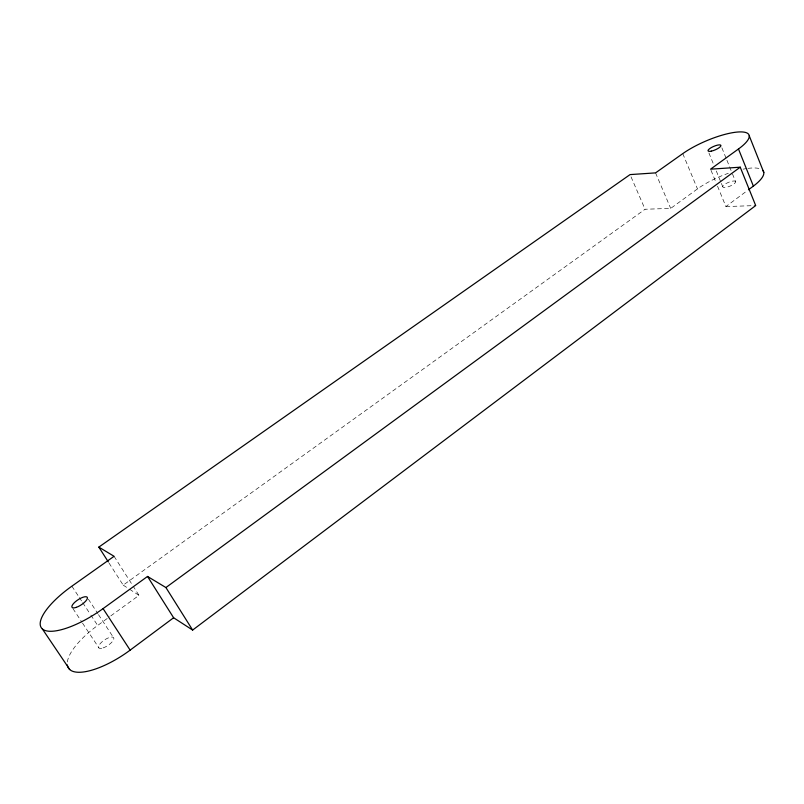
<?xml version="1.0" encoding="UTF-8"?>
<svg xmlns="http://www.w3.org/2000/svg" width="804" height="804" viewBox="0 0 804 804"><rect width="100%" height="100%" fill="white"/><g stroke="black" fill="none" stroke-linecap="round" stroke-linejoin="round"><path stroke-width="0.6" stroke-dasharray="4.02 3.01" d="M717.53 186.176L725.911 206.558L747.489 190.488M67.365 661.973A53.798 19.437 -33.8 0 1 97.666 625.452L109.766 616.638M110.771 615.904L139.002 595.362L133.615 586.91M108.982 562.951L123.203 585.141L645.069 209.251L670.697 208.397L697.47 188.91A41.707 12.321 -22.9 0 1 728.344 173.292M725.911 206.558L755.7 205.573M123.203 585.141L128.469 588.548M129.524 589.231L139.002 595.362M72.943 608.608L81.847 622.085M82.531 623.12L98.982 648.004M71.878 586.176L78.661 596.508M79.335 597.543L82.058 601.673M82.732 602.709L90.199 614.075M90.872 615.11L97.666 625.452M88.329 599.111L97.817 613.593M98.49 614.628L113.384 637.401M114.078 556.298L132.941 585.855M631.029 176.83L645.069 209.251M655.561 172.88L670.697 208.397M682.767 153.624L697.47 188.91M708.907 152.941L713.982 165.333M716.294 170.971L720.907 182.247M721.369 183.372L722.756 186.749M711.017 170.317L715.671 181.644M721.871 147.805L726.464 159.132M726.927 160.257L731.972 172.719M732.434 173.845L735.65 181.774A6.945 2.04 -22.8 0 1 726.133 187.362A6.945 2.04 -22.8 0 1 725.821 183.674A6.945 2.04 -22.8 0 1 735.65 181.774M743.067 169.182A41.707 12.321 -22.9 0 1 746.735 168.538M747.911 168.378A41.707 12.321 -22.9 0 1 761.147 169.232M103.033 647.934A8.995 3.246 -33.9 0 0 113.846 638.115A8.995 3.246 -33.9 0 0 101.716 642.105A8.995 3.246 -33.9 0 0 103.033 647.934"/><path stroke-width="1.21" d="M98.832 547.102L114.078 556.298L71.878 586.176A54.471 18.07 -33.2 0 0 42.843 629.331A54.471 18.07 -33.2 0 0 103.073 608.608L147.524 576.448L173.624 617.753L192.638 630.065L755.7 205.573L740.233 167.192L710.545 169.182L738.474 148.981A42.12 11.397 -23.2 0 0 737.549 132.037A42.12 11.397 -23.2 0 0 682.767 153.624L655.561 172.88L630.055 174.599L98.832 547.102L108.309 561.895M67.355 664.958A53.798 19.437 -33.8 0 0 130.137 650.134L173.624 617.753M748.474 189.764L753.378 186.106A41.707 12.321 -22.9 0 0 762.885 170.508M147.524 576.448L165.915 587.543L740.233 167.192M42.361 628.959L69.727 669.531M103.073 608.608L130.137 650.134M165.915 587.543L192.638 630.065M738.474 148.981L753.378 186.106M749.238 135.796L763.8 172.468M711.329 151.142A7.005 1.889 -23.2 0 0 720.957 145.544A7.005 1.889 -23.2 0 0 711.128 147.685A7.005 1.889 -23.2 0 0 711.329 151.142M76.279 607.362A9.115 3.015 -33.3 0 0 87.405 597.694A9.115 3.015 -33.3 0 0 75.214 601.874A9.115 3.015 -33.3 0 0 76.279 607.362"/></g></svg>
